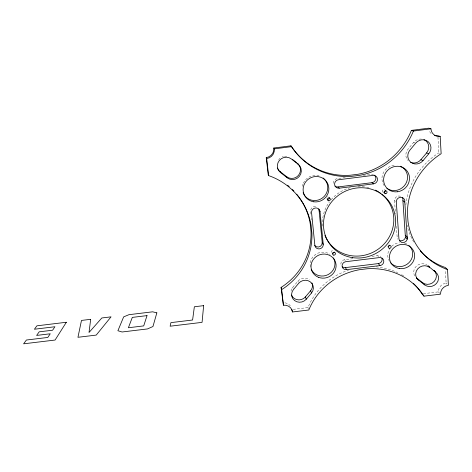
<?xml version="1.0" encoding="UTF-8"?>
<svg xmlns="http://www.w3.org/2000/svg" width="472" height="472" viewBox="0 0 472 472"><rect width="100%" height="100%" fill="white"/><g stroke="black" fill="none" stroke-linecap="round" stroke-linejoin="round"><path stroke-width="0.35" stroke-dasharray="2.36 1.77" d="M291.029 291.077A8.207 7.77 -13.4 0 1 292.758 287.348L297.926 281.147A8.23 7.8 -14.7 0 1 309.484 279.743M421.307 139.039A8.897 8.331 -44.6 0 0 413.673 142.385L407.979 149.211A8.862 8.313 -43.6 0 0 408.233 160.757M345.28 177.59L337.327 178.593A4.313 4.142 -36.8 0 0 333.716 184.363M363.357 175.307L371.311 174.304A4.348 4.13 -39.1 0 1 373.488 174.599M340.896 264.173A4.171 3.941 -22.8 0 1 344.654 259.718L353.28 258.662M371.966 256.373L377.718 255.671A4.195 3.935 -26.5 0 1 380.733 256.479M293.212 309.355L307.992 307.573A63.814 59.024 -18.6 0 1 348.483 270.132M423.402 293.69L438.358 291.885A8.366 7.646 -27.7 0 1 446.128 283.135L445.373 269.612M413.673 142.385L415.03 142.898M437.963 137.134L438.842 152.839L439.992 153.282M400.604 196.287A4.325 4.065 -36.3 0 0 394.521 200.653L395.412 201.343M446.128 283.135L447.037 284.014M438.358 291.885L439.674 293.254M377.718 255.671L378.509 256.632M344.654 259.718L345.274 260.697M307.992 307.573L308.411 308.788M297.926 281.147L298.298 282.232M292.758 287.348L293.1 288.463M310.959 214.046L310.664 211.173A4.242 4.095 -28 0 1 316.606 206.842M311.396 218.365L311.538 219.799M394.521 200.653L395.471 213.845M396.368 226.294L397.158 237.286A4.254 3.977 -31.2 0 0 397.861 239.227M431.083 133.476A9.021 8.396 -47.2 0 1 429.154 130.378M413.767 242.024A68.287 62.658 -37.3 0 1 407.088 225.28M405.885 204.919A68.287 62.658 -37.3 0 1 438.842 152.839M376.131 266.851A63.814 59.024 -18.6 0 1 397.654 272.633M401.56 274.645A63.814 59.024 -18.6 0 1 404.103 276.161M284.976 302.853A8.142 7.682 -9.6 0 1 290.292 305.832M278.687 159.595A8.62 8.443 -39.1 0 1 279.861 158.374M282.262 156.91A8.62 8.443 -39.1 0 1 283.33 156.556M284.439 156.338A8.62 8.443 -39.1 0 1 286.675 156.35M302.446 186.328A12.874 12.461 -33.8 0 1 303.142 183.761M303.402 183.148A12.874 12.461 -33.8 0 1 319.078 175.908M326.299 198.175A1.499 1.44 -32.5 0 1 326.317 197.792M327.639 196.541A1.499 1.44 -32.5 0 1 328.022 196.547M388.91 243.941A1.481 1.387 -29.2 0 1 389.158 244.207M389.536 261.411A12.673 11.824 -28.8 0 1 389.624 248.862M391.695 246.319A12.673 11.824 -28.8 0 1 399.365 242.673M404.528 243.092A12.673 11.824 -28.8 0 1 407.424 244.39M414.717 275.884A8.402 7.764 -28.2 0 1 416.546 266.025A8.402 7.764 -28.2 0 1 426.9 264.993M310.387 266.887A12.49 11.871 -19.9 0 1 315.886 254.237A12.49 11.871 -19.9 0 1 329.981 254.302M331.515 252.355A1.463 1.392 -23 0 1 332.377 250.526A1.463 1.392 -23 0 1 334.241 251.293M382.904 192.116A1.516 1.434 -37.3 0 1 382.886 189.915A1.516 1.434 -37.3 0 1 385.105 190.068M384.155 185.638A13.11 12.372 -39.7 0 1 383.529 172.445A13.11 12.372 -39.7 0 1 395.188 165.247M322.612 226.123A36.132 34.332 -30.5 0 1 329.356 201.987M331.149 199.715A36.132 34.332 -30.5 0 1 350.814 187.579M358.018 186.528A36.132 34.332 -30.5 0 1 365.953 187.03M366.661 187.16A36.132 34.332 -30.5 0 1 368.774 187.644"/><path stroke-width="0.71" d="M405.283 235.233L407.165 236.962L407.312 239.062L405.43 237.316L402.899 200.688A4.325 4.065 -36.3 0 0 402.256 197.609M291.478 295.077A8.207 7.77 -13.4 0 0 305.449 296.888L310.629 290.728A8.23 7.8 -14.7 0 0 311.962 282.976M410.634 162.356A8.862 8.313 -43.6 0 0 420.894 159.701L426.594 152.922A8.897 8.331 -44.6 0 0 423.998 139.688M306.263 299.207L311.502 292.994A8.313 7.876 -14.7 0 0 310.34 281.89A8.313 7.876 -14.7 0 0 298.67 283.318L293.442 289.578A8.29 7.841 -13.3 0 0 294.646 300.599A8.29 7.841 -13.3 0 0 306.263 299.207L305.449 296.888M422.995 160.657L428.765 153.807A8.997 8.419 -44.4 0 0 428.027 141.576A8.997 8.419 -44.4 0 0 415.702 143.158L409.944 150.061A8.956 8.396 -43.5 0 0 410.728 162.197A8.956 8.396 -43.5 0 0 422.995 160.657L420.894 159.701M283.43 305.219L281.654 289.643A65.991 64.08 -6.7 0 0 311.898 233.079L311.119 225.415A65.991 64.08 -6.7 0 0 268.633 175.602L268.179 174.487L266.249 157.618A8.655 8.537 -47.6 0 0 273.819 148.013L290.923 145.824A70.293 67.254 -54.4 0 0 350.124 175.26L358.095 174.251A70.293 67.254 -54.4 0 0 411.401 130.396L428.729 128.177L430.936 128.803A9.121 8.484 -47 0 0 440.187 136.414L441.143 153.725A69.024 63.272 -37.2 0 0 407.442 213.456L407.967 221.185A69.024 63.272 -37.2 0 0 447.527 269.518L448.4 285.324A8.455 7.717 -27.6 0 0 440.547 294.162L423.992 296.15A64.463 59.566 -18.6 0 0 367.293 268.757L359.487 269.707A64.463 59.566 -18.6 0 0 308.83 309.998L292.481 311.962A8.225 7.753 -9.6 0 0 283.43 305.219L281.082 287.413A65.307 63.454 -6.8 0 0 311.001 231.392L310.234 223.805A65.307 63.454 -6.8 0 0 296.705 194.216M268.633 175.602L266.686 158.551A8.75 8.626 -47 0 0 274.338 148.851L291.625 146.639A71.077 67.974 -54.2 0 0 351.451 176.38L359.511 175.36A71.077 67.974 -54.2 0 0 413.419 131.045L430.936 128.803M334.978 186.092A4.313 4.142 -36.8 0 0 338.082 186.936L371.971 182.67L373.535 183.868A4.396 4.171 -38.9 0 0 377.5 179.1A4.396 4.171 -38.9 0 0 372.874 175.413L338.518 179.749A4.36 4.189 -36.6 0 0 334.618 184.499A4.36 4.189 -36.6 0 0 339.279 188.175L373.535 183.868M342.353 266.81A4.171 3.941 -22.8 0 0 345.368 267.606L378.337 263.582A4.195 3.935 -26.5 0 0 381.942 258.125M346.613 269.648L379.919 265.588A4.242 3.971 -26.4 0 0 383.789 261.087A4.242 3.971 -26.4 0 0 379.299 257.594L345.887 261.683A4.213 3.982 -22.7 0 0 342.088 266.173A4.213 3.982 -22.7 0 0 346.613 269.648L345.368 267.606M440.187 136.414L437.886 135.706A9.021 8.396 -47.2 0 1 434.535 135.476M411.401 130.396L413.419 131.045M426.594 152.922L428.765 153.807M402.899 200.688L404.775 202.063L407.312 239.062A4.295 4.018 -31 0 1 398.952 239.033L396.309 202.034A4.366 4.106 -36.2 0 1 400.846 197.296A4.366 4.106 -36.2 0 1 404.775 202.063M277.388 168.032A8.62 8.443 -39.1 0 0 279.996 171.525L286.64 176.699L287.289 177.832A8.702 8.496 -37.1 0 0 299.407 176.286A8.702 8.496 -37.1 0 0 298.151 164.274L297.378 163.277M422.676 282.722L416.505 277.908L418.469 280.049L424.706 284.905A8.484 7.806 -28 0 0 436.47 283.471A8.484 7.806 -28 0 0 435.792 272.315L433.644 270.25A8.396 7.735 -28.1 0 1 434.317 281.3A8.396 7.735 -28.1 0 1 422.676 282.722L424.706 284.905M279.996 171.525L280.58 172.61L287.289 177.832M292.392 159.365L296.823 162.84M428.021 265.836L429.709 267.158M298.151 164.274L291.43 158.999A8.714 8.531 -38.7 0 0 279.265 160.533A8.714 8.531 -38.7 0 0 280.58 172.61M427.98 265.895L435.792 272.315M447.527 269.518L445.255 267.476A68.287 62.658 -37.3 0 1 420.251 250.915M338.082 186.936L339.279 188.175M423.992 296.15L421.974 293.861A63.814 59.024 -18.6 0 0 413.313 283.324M290.923 145.824L291.625 146.639M378.337 263.582L379.919 265.588M318.801 209.084A4.242 4.095 -28 0 1 319.048 210.128L320.034 211.603L323.237 244.307A4.23 4.047 -22.1 0 1 319.45 248.862A4.23 4.047 -22.1 0 1 314.859 245.34L311.561 212.654A4.289 4.13 -27.8 0 1 315.39 207.987A4.289 4.13 -27.8 0 1 320.034 211.603M273.819 148.013L274.338 148.851M319.048 210.128L322.228 242.514L323.237 244.307M266.249 157.618L266.686 158.551M310.629 290.728L311.502 292.994M291.802 309.526L292.481 311.962M281.082 287.413L281.654 289.643M418.469 280.049A8.49 7.835 -28.1 0 1 417.749 268.833A8.49 7.835 -28.1 0 1 429.549 267.412M287.572 185.225A65.307 63.454 -6.8 0 1 289.224 186.599M292.38 189.508A65.307 63.454 -6.8 0 1 293.879 191.03M297.938 163.755A8.608 8.407 -37.4 0 1 298.387 175.454A8.608 8.407 -37.4 0 1 286.64 176.699M323.149 178.021A12.874 12.461 -33.8 0 1 322.447 197.975A12.874 12.461 -33.8 0 1 303.107 192.782M329.161 197.438A1.499 1.44 -32.5 0 1 327.155 199.332M405.43 237.316A4.254 3.977 -31.2 0 1 399.489 240.508M389.388 245.251A1.481 1.387 -29.2 0 1 388.061 246.455M408.929 245.505A12.673 11.824 -28.8 0 1 408.722 262.916A12.673 11.824 -28.8 0 1 390.674 262.875M333.391 257.936A12.49 11.871 -19.9 0 1 328.075 274.621A12.49 11.871 -19.9 0 1 311.172 269.241M334.194 252.367A1.463 1.392 -23 0 1 332.63 253.21M385.276 190.399A1.516 1.434 -37.3 0 1 383.984 192.405M400.38 166.232A13.11 12.372 -39.7 0 1 405.619 184.009A13.11 12.372 -39.7 0 1 386.887 188.363M374.42 175.153A4.348 4.13 -39.1 0 1 371.971 182.67M381.931 194.352A36.132 34.332 -30.5 0 1 378.503 248.95A36.132 34.332 -30.5 0 1 324.931 235.487M375.441 190.133A36.132 34.332 -30.5 0 1 378.532 191.88M379.706 192.665A36.132 34.332 -30.5 0 1 380.845 193.49M322.228 242.514A4.189 4.006 -22.3 0 1 314.694 245.464M203.638 305.649L202.063 322.364L170.138 326.205L170.917 322.624L192.594 320.016L194.358 306.771L203.638 305.649M90.671 319.32L89.019 332.489L101.834 317.969L111.038 316.854L96.229 335.091L77.951 337.291L81.485 320.429L90.671 319.32M156.846 312.859L152.957 326.518L147.494 328.931L122.077 331.987L117.906 330.736L123.652 316.877L128.939 314.688L152.68 311.815L156.846 312.859M147.016 315.62L143.712 325.898L128.396 327.745L132.313 317.396L147.016 315.62M66.346 322.264L55.082 340.041L23.6 343.822L26.414 340.023L47.79 337.451L50.239 333.787L36.627 335.427L39.188 331.84L52.616 330.217L54.929 326.748L34.403 329.232L36.922 325.822L66.346 322.264M399.56 268.544A12.809 11.936 -28.7 0 0 413.991 251.959A12.809 11.936 -28.7 0 0 392.574 249.051A12.809 11.936 -28.7 0 0 399.56 268.544M389.37 248.29A1.493 1.404 -29.1 0 0 391.04 246.343A1.493 1.404 -29.1 0 0 388.533 246.006A1.493 1.404 -29.1 0 0 389.37 248.29M318.281 277.212A12.62 11.983 -19.8 0 0 336.052 264.633A12.62 11.983 -19.8 0 0 316.328 256.485A12.62 11.983 -19.8 0 0 318.281 277.212M333.745 255.116A1.481 1.404 -22.8 0 0 335.374 253.175A1.481 1.404 -22.8 0 0 332.866 252.844A1.481 1.404 -22.8 0 0 333.745 255.116M397.412 191.779A13.257 12.496 -39.6 0 0 407.324 171.342A13.257 12.496 -39.6 0 0 384.94 174.085A13.257 12.496 -39.6 0 0 397.412 191.779M385.665 193.703A1.534 1.446 -37.1 0 0 386.798 191.337A1.534 1.446 -37.1 0 0 384.202 191.661A1.534 1.446 -37.1 0 0 385.665 193.703M313.809 201.809A13.009 12.585 -33.5 0 0 328.058 184.434A13.009 12.585 -33.5 0 0 306.062 181.395A13.009 12.585 -33.5 0 0 313.809 201.809M328.606 200.801A1.51 1.457 -32.3 0 0 330.258 198.783A1.51 1.457 -32.3 0 0 327.71 198.441A1.51 1.457 -32.3 0 0 328.606 200.801M352.684 257.659A36.515 34.674 -30.3 0 0 393.601 209.91A36.515 34.674 -30.3 0 0 332.288 201.066A36.515 34.674 -30.3 0 0 352.684 257.659"/></g></svg>
